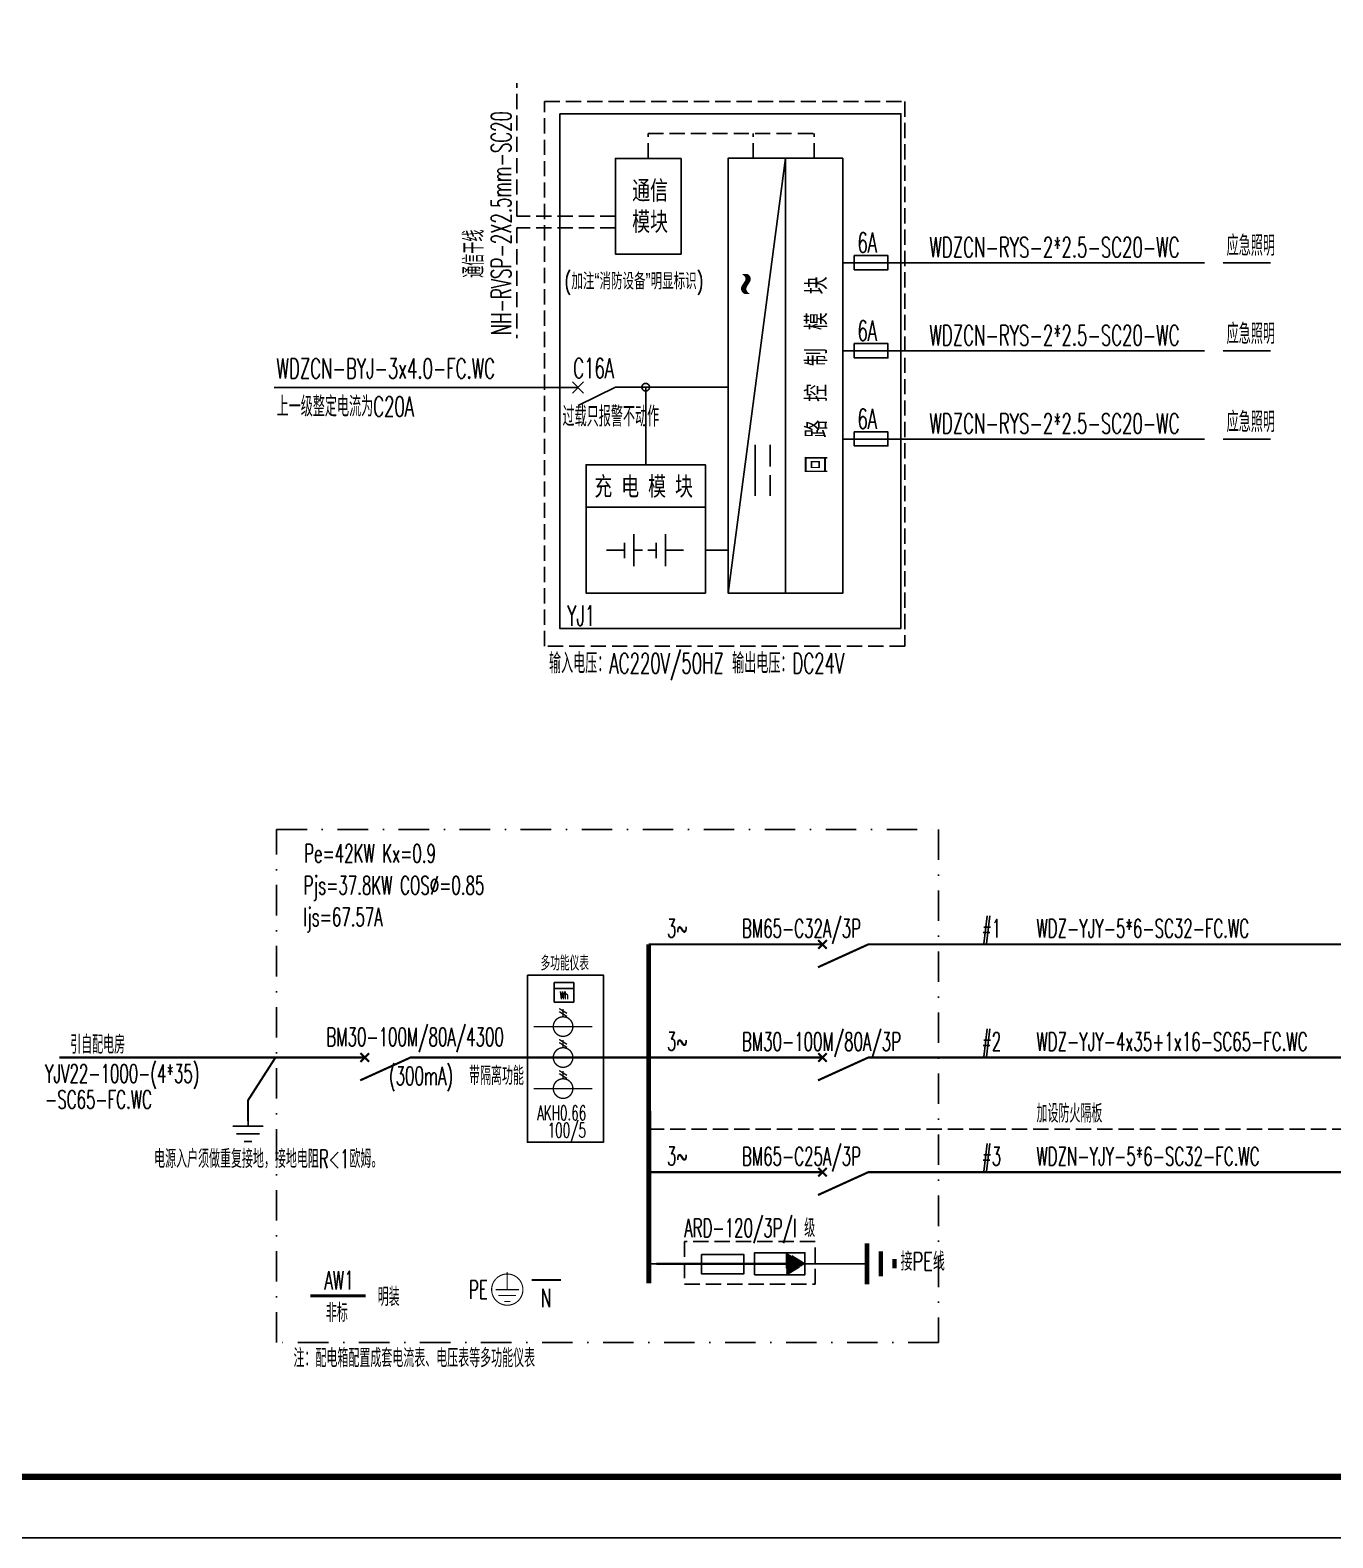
# Model space of a CAD drawing. Extents: x 1728470 to 1835391, y -157368 to 197905.
# Drawn here: x 1753536 to 1774887, y 109229 to 133938 of the extents above; entities that cross this region are included whole.
import ezdxf
from ezdxf.enums import TextEntityAlignment as Align

# ---------------------------------------------------------------- set-up
doc = ezdxf.new("R2010")
doc.units = 0
doc.header["$LTSCALE"] = 1000
doc.header["$MEASUREMENT"] = 0
for name, pattern in [('__DASH', [0.35, 0.25, -0.1]), ('ACAD_ISO02W100', [15, 12, -3]), ('DASH', [0.35, 0.25, -0.1]), ('DASHDOTX2', [2, 1, -0.5, 0, -0.5])]:
    doc.linetypes.add(name, pattern=pattern)
doc.layers.get('0').update_dxf_attribs({"linetype": 'CONTINUOUS'})
for name, color, linetype in [('DOTLN', 2, 'CONTINUOUS'), ('E-电气标注', 4, 'CONTINUOUS'), ('ELEMENT', 3, 'CONTINUOUS'), ('EQUIP', 3, 'CONTINUOUS'), ('LZQ', 200, 'CONTINUOUS'), ('PUB_TEXT', 7, 'CONTINUOUS'), ('SIG_TEXT', 7, 'CONTINUOUS'), ('TEL_TEXT', 7, 'CONTINUOUS'), ('TEL_TITLE', 7, 'CONTINUOUS'), ('WIRE-母线', 6, 'CONTINUOUS'), ('WIRE-照明', 1, 'CONTINUOUS'), ('WIRE-系统', 4, 'CONTINUOUS'), ('XTT', 3, 'CONTINUOUS'), ('ZXP', 7, 'CONTINUOUS'), ('电气', 7, 'CONTINUOUS'), ('系统层', 7, 'CONTINUOUS')]:
    doc.layers.add(name, color=color, linetype=linetype)
doc.styles.add('-宋体', font='', dxfattribs={"width": 0.8})
doc.styles.add('_COMPLEX', font='complex_.ttf', dxfattribs={"width": 0.6})
doc.styles.add('HZTXT', font='txt', dxfattribs={"width": 0.7, "height": 300, "bigfont": 'HZTXT'})
doc.styles.add('IDQSTYLE', font='simplex.shx', dxfattribs={"width": 0.7, "bigfont": 'hztxt.shx'})
doc.styles.get("Standard").update_dxf_attribs({"font": 'gbenor.shx', "bigfont": 'gbcbig.shx'})
doc.styles.add('STY53', font='COMPLEX', dxfattribs={"width": 0.6, "bigfont": 'HZTXT'})
doc.styles.add('TXT', font='ros.shx', dxfattribs={"width": 0.8, "height": 300, "bigfont": 'hzs.shx'})
doc.styles.get('-宋体').set_extended_font_data('SimSun')

# ---------------------------------------------------------------- blocks, each defined once
blk = doc.blocks.new('M_U44UVE')
for p, q in [((-0.25, -0.375), (0.25, -0.375)), ((-0.1875, -0.5), (0.1875, -0.5)), ((-0.0625, -0.625), (0.0625, -0.625))]:
    blk.add_line(p, q)
blk.add_lwpolyline([(0, 0), (0, -0.375)])
at = {"width": 0.8, "flags": 9}
blk.add_attdef('S', (0.25, -0.5), '', height=0.2, dxfattribs=at)
blk = doc.blocks.new('A$C6EE804A7')
at = {"layer": 'EQUIP', "xscale": 1000, "yscale": 1000, "zscale": 1000, "rotation": 270}
blk.add_blockref('M_U44UVE', (625, 250), dxfattribs=at)
blk = doc.blocks.new('$ELEMENT$00000454')
at = {"const_width": 0.0233}
for points in [[(0, 0), (0, -0.375)], [(-0.25, -0.375), (0.25, -0.375)], [(-0.188, -0.5), (0.188, -0.5)], [(-0.062, -0.625), (0.062, -0.625)]]:
    blk.add_lwpolyline(points, dxfattribs=at)
blk.add_lwpolyline([(0, -0.04, 1), (0, -0.707, 1), (0, -0.04, 1)], format="xyb", dxfattribs=at)
at = {"flags": 9}
blk.add_attdef('S', (0, 0), '', height=0.00000667, dxfattribs=at)
blk = doc.blocks.new('$ELEMENT$00000497')
at = {"const_width": 0.0233}
for points in [[(0, 0), (0, -0.25)], [(0, -1), (0, -0.75), (-0.25, -0.2)], [(-0.047, -0.297), (0.047, -0.203)], [(-0.047, -0.203), (0.047, -0.297)]]:
    blk.add_lwpolyline(points, dxfattribs=at)
at = {"flags": 9}
blk.add_attdef('S', (0, 0), '', height=0.00000667, dxfattribs=at)
blk = doc.blocks.new('$ELEMENT$00000189')
at = {"const_width": 0.0233}
for points in [[(0, 0), (0, -1)], [(0.167, -0.5), (0.3, -0.5)], [(0.256, -0.433), (0.172, -0.567)], [(0.308, -0.433), (0.225, -0.567)]]:
    blk.add_lwpolyline(points, dxfattribs=at)
blk.add_lwpolyline([(0, -0.333, 1), (0, -0.667, 1), (0, -0.333)], format="xyb", close=True, dxfattribs=at)
at = {"flags": 9}
blk.add_attdef('S', (0, 0), '', height=0.00000667, dxfattribs=at)
blk = doc.blocks.new('_LINKPT1')
blk.add_line((0, 0), (0, 0))
blk = doc.blocks.new('M_Z15DKY')
for p, q in [((0.5, 0.5), (-0.5, 0.5)), ((-0.5, 0.5), (-0.5, -0.5)), ((-0.5, 0.2), (0.5, 0.2)), ((0.5, -0.5), (0.5, 0.5)), ((-0.5, -0.5), (0.5, -0.5))]:
    blk.add_line(p, q)
for p in [(-0.5, 0), (0, 0.5), (0.5, 0), (0, -0.5)]:
    blk.add_blockref('_LINKPT1', p)
at = {"style": '_COMPLEX', "width": 0.6}
blk.add_text('Wh', height=0.4, dxfattribs=at).set_placement((0, -0.35), align=Align.CENTER)
at = {"width": 0.8, "flags": 9}
blk.add_attdef('A', (0, 0), '', height=0.00002, dxfattribs=at)

msp = doc.modelspace()

# ---------------------------------------------------------------- hatches: boundary and pattern name
at = {"layer": '电气'}
h = msp.add_hatch(dxfattribs=at)
h.set_pattern_fill('ANSI31', color=256, scale=100, style=0)
h.set_pattern_definition([(45, (2244776.865, 99666.717), (-7.07106781, 7.07106781), [])])
h.paths.add_polyline_path([(1766234, 113721), (1765931, 113900), (1765931, 113542)])

# ---------------------------------------------------------------- linework, layer by layer
at = {"color": 4, "linetype": 'DASH'}
for p, q in [((1763667, 132243, 7220), (1766385, 132243, 7223)), ((1763667, 131837, 7220), (1763667, 132243, 7220)), ((1765388, 131838, 7223), (1765388, 132243, 7223)), ((1766385, 131838, 7223), (1766385, 132243, 7223))]:
    msp.add_line(p, q, dxfattribs=at)
at = {"color": 7}
for p, q in [((1765915, 131838, 7223), (1764974, 124712, 7223)), ((1763463, 128089, 10835), (1763129, 128089, 10835)), ((1765420, 127140, 3612), (1765420, 126306, 3612)), ((1765667, 127140, 3612), (1765667, 126787, 3612)), ((1765667, 126646, 3612), (1765667, 126306, 3612)), ((1762647, 126121, 7223), (1764603, 126121, 7223)), ((1763277, 125284, 7223), (1763277, 125536, 7223)), ((1763433, 125155, 7223), (1763433, 125678, 7223)), ((1763795, 125284, 7223), (1763795, 125536, 7223)), ((1763951, 125155, 7223), (1763951, 125678, 7223)), ((1762982, 125416, 7223), (1763277, 125416, 7223)), ((1763277, 125416, 7223), (1762982, 125416, 7223)), ((1763570, 125416, 7223), (1763433, 125416, 7223)), ((1763795, 125416, 7223), (1763658, 125416, 7223)), ((1763951, 125416, 7223), (1764246, 125416, 7223)), ((1764246, 125416, 7223), (1763951, 125416, 7223))]:
    msp.add_line(p, q, dxfattribs=at)
for p, q in [((1773091, 130125, 14446), (1773866, 130125, 14446)), ((1773091, 128681, 14446), (1773866, 128681, 14446)), ((1773091, 127236, 14446), (1773866, 127236, 14446))]:
    msp.add_line(p, q)
at = {"color": 1}
for p, q in [((1762215, 128082, 11423), (1762516, 128082, 10835)), ((1763129, 128089, 10835), (1764974, 128089, 7223)), ((1763625, 128087, 7223), (1763625, 126816, 7223)), ((1764603, 125416, 7223), (1764974, 125416, 7223))]:
    msp.add_line(p, q, dxfattribs=at)
at = {"color": 7, "linetype": 'ACAD_ISO02W100'}
for p, q in [((1762608, 128176, 10835), (1762424, 127988, 10835)), ((1762424, 128176, 10835), (1762608, 127988, 10835)), ((1763129, 128089, 10835), (1762519, 127788, 10835))]:
    msp.add_line(p, q, dxfattribs=at)
at = {"linetype": '__DASH'}
msp.add_line((1763676, 115925, 15022), (1777394, 115925, 15022), dxfattribs=at)
at = {"color": 4, "linetype": 'DASH', "elevation": 7220}
for points in [[(1761512, 130892), (1761512, 133071)], [(1763129, 130892), (1761512, 130892)], [(1763129, 130696), (1761512, 130696)], [(1761512, 130696), (1761512, 128891)]]:
    msp.add_lwpolyline(points, dxfattribs=at)
msp.add_lwpolyline([(1762215, 132568), (1767808, 132568), (1767808, 124132), (1762215, 124132)], close=True)
at = {"color": 7, "elevation": 7220}
msp.add_lwpolyline([(1764205, 131837), (1764205, 130267), (1763129, 130267), (1763129, 131837)], close=True, dxfattribs=at)
at = {"color": 7, "elevation": 7223}
for points in [[(1765915, 131838), (1765915, 124712), (1764974, 124712), (1764974, 131838), (1765915, 131838)], [(1766856, 131838), (1766856, 124712), (1765915, 124712), (1765915, 131838), (1766856, 131838)]]:
    msp.add_lwpolyline(points, dxfattribs=at)
at = {"elevation": 7223}
for points in [[(1764603, 126121), (1762647, 126121), (1762647, 126816), (1764603, 126816)], [(1762647, 126121), (1764603, 126121), (1764603, 124712), (1762647, 124712)]]:
    msp.add_lwpolyline(points, close=True, dxfattribs=at)
at = {"color": 3, "linetype": 'CONTINUOUS', "const_width": 27, "elevation": 15022}
msp.add_lwpolyline([(1766234, 113721), (1767252, 113721)], dxfattribs=at)
at = {"ltscale": 10, "const_width": 50, "elevation": 15022}
msp.add_lwpolyline([(1758126, 113197), (1759038, 113197)], dxfattribs=at)
at = {"color": 7, "linetype": 'ACAD_ISO02W100'}
msp.add_circle((1763625, 128087, 7223), 62.5, dxfattribs=at)
at = {"layer": 'DOTLN', "color": 2, "linetype": 'DASH', "elevation": 15022}
msp.add_lwpolyline([(1764261, 113385), (1766403, 113385), (1766403, 114085), (1764261, 114085)], close=True, dxfattribs=at)
at = {"layer": 'DOTLN', "linetype": 'DASH', "elevation": 15022}
msp.add_lwpolyline([(1766234, 113721), (1765931, 113900), (1765931, 113542), (1766234, 113721)], dxfattribs=at)
at = {"layer": 'E-电气标注', "color": 2, "linetype": 'DASH'}
msp.add_lwpolyline([(1761965, 132770), (1767873, 132770), (1767873, 123843), (1761965, 123843)], close=True, dxfattribs=at)
at = {"layer": 'EQUIP', "color": 3, "linetype": 'BYBLOCK', "const_width": 35, "elevation": 15022}
msp.add_lwpolyline([(1757107, 116059), (1757107, 116399), (1757557, 117101)], dxfattribs=at)
at = {"layer": 'LZQ', "linetype": 'DASHDOTX2', "ltscale": 0.5, "elevation": 15022}
msp.add_lwpolyline([(1757575, 120840), (1768426, 120840), (1768426, 112428), (1757575, 112428)], close=True, dxfattribs=at)
at = {"layer": 'SIG_TEXT', "elevation": 15022}
msp.add_lwpolyline([(1761686, 118452), (1762931, 118452), (1762931, 115711), (1761686, 115711)], close=True, dxfattribs=at)
at = {"layer": 'TEL_TITLE'}
msp.add_lwpolyline([(1728675, 109229), (1788075, 109229), (1788075, 151229), (1728675, 151229)], close=True, dxfattribs=at)
at = {"layer": 'TEL_TITLE', "const_width": 100}
msp.add_lwpolyline([(1731175, 110229), (1787075, 110229), (1787075, 150229), (1731175, 150229)], close=True, dxfattribs=at)
at = {"layer": 'WIRE-母线', "ltscale": 10, "const_width": 80, "elevation": 15022}
msp.add_lwpolyline([(1763676, 113402), (1763673, 118955)], dxfattribs=at)
at = {"layer": 'WIRE-照明', "const_width": 40, "elevation": 15022}
msp.add_lwpolyline([(1765410, 113721), (1765931, 113721)], dxfattribs=at)
at = {"layer": 'WIRE-系统', "ltscale": 10, "elevation": 15022}
for points, const_width in [([(1763673, 118955), (1766146, 118955)], 35), ([(1767471, 118955), (1777466, 118955)], 35), ([(1763673, 117101), (1766146, 117101)], 35), ([(1767471, 117101), (1777466, 117101)], 35), ([(1763673, 115222), (1766146, 115222)], 35), ([(1767471, 115222), (1777466, 115222)], 35), ([(1761756, 113455), (1762236, 113455)], 28)]:
    msp.add_lwpolyline(points, dxfattribs=dict(at, const_width=const_width))
at = {"layer": 'WIRE-系统', "color": 4, "const_width": 35, "elevation": 15022}
for points in [[(1759020, 117101), (1754016, 117101)], [(1763676, 117101), (1760145, 117101)]]:
    msp.add_lwpolyline(points, dxfattribs=at)
at = {"layer": 'XTT', "color": 3, "linetype": 'CONTINUOUS'}
for p, q in [((1766856, 130125, 7223), (1767808, 130125, 7223)), ((1767808, 130125, 14446), (1772783, 130125, 14446)), ((1766856, 128681, 7223), (1767808, 128681, 7223)), ((1767808, 128681, 14446), (1772783, 128681, 14446)), ((1757536, 128082, 941), (1762215, 128082, 10201)), ((1766856, 127236, 7223), (1767808, 127236, 7223)), ((1767808, 127236, 14446), (1772783, 127236, 14446))]:
    msp.add_line(p, q, dxfattribs=at)
for points in [[(1767044, 130244), (1767595, 130244), (1767595, 130011), (1767044, 130011)], [(1767044, 128800), (1767595, 128800), (1767595, 128567), (1767044, 128567)], [(1767044, 127355), (1767595, 127355), (1767595, 127123), (1767044, 127123)]]:
    msp.add_lwpolyline(points, close=True, dxfattribs=at)
at = {"layer": 'XTT', "color": 3, "linetype": 'CONTINUOUS', "elevation": 15022}
for points, const_width in [([(1763676, 113721), (1765410, 113721)], 27), ([(1763797, 113721), (1765410, 113721)], 40)]:
    msp.add_lwpolyline(points, dxfattribs=dict(at, const_width=const_width))
at = {"layer": '电气', "const_width": 72, "elevation": 15022}
for points in [[(1767252, 113386), (1767252, 114055)], [(1767477, 113515), (1767477, 113926)], [(1767702, 113644), (1767702, 113798)]]:
    msp.add_lwpolyline(points, dxfattribs=at)
at = {"layer": '电气', "elevation": 15022}
msp.add_lwpolyline([(1764541, 113874), (1765232, 113874), (1765232, 113555), (1764541, 113555)], close=True, dxfattribs=at)
at = {"layer": '系统层', "color": 1, "linetype": 'CONTINUOUS', "elevation": 15022}
msp.add_lwpolyline([(1765410, 113542), (1766234, 113542), (1766234, 113900), (1765410, 113900)], close=True, dxfattribs=at)

# ---------------------------------------------------------------- block references
at = {"layer": 'ELEMENT', "ltscale": 10, "xscale": 1500, "yscale": 1500, "rotation": 89.99999999089307}
for p in [(1766148, 118955, 15022), (1758645, 117101, 15022), (1766148, 117101, 15022), (1766148, 115222, 15022)]:
    msp.add_blockref('$ELEMENT$00000497', p, dxfattribs=at)
at = {"layer": 'ELEMENT', "ltscale": 10, "xscale": 960, "yscale": 960, "zscale": 0.7999999999992724, "rotation": 89.99999999144003}
for p in [(1761791, 117608, 15022), (1761791, 117101, 15022), (1761791, 116592, 15022)]:
    msp.add_blockref('$ELEMENT$00000189', p, dxfattribs=at)
at = {"layer": 'ELEMENT', "ltscale": 100, "xscale": 768, "yscale": 768, "zscale": 768}
msp.add_blockref('$ELEMENT$00000454', (1761356, 113584, 15022), dxfattribs=at)
at = {"layer": 'EQUIP', "xscale": 320, "yscale": 320, "zscale": 320}
msp.add_blockref('M_Z15DKY', (1762286, 118169, 15022), dxfattribs=at)
at = {"layer": 'EQUIP', "color": 3, "linetype": 'BYBLOCK', "rotation": 90}
msp.add_blockref('A$C6EE804A7', (1757357, 115724, 15022), dxfattribs=at)

# ---------------------------------------------------------------- texts
at = {"color": 7, "style": 'TXT', "width": 0.55}
msp.add_text('~', height=891, rotation=90, dxfattribs=at).set_placement((1765697, 129587, 10835))
at = {"layer": 'PUB_TEXT', "color": 7, "ltscale": 10, "style": 'STY53', "width": 0.6}
for s, height, rotation, p in [('NH-RVSP-2X2.5mm-SC20', 330, 90, (1761422, 128936, 10832)), ('通信干线', 330, 90, (1760972, 129878, 10832)), ('引自配电房', 300, 360, (1754192, 117163, 15022)), ('YJV22-1000-(4*35)', 300, 360, (1753780, 116688, 15022)), ('(300mA)', 300, 360, (1759419, 116650, 15022)), ('带隔离功能', 300, 360, (1760729, 116652, 15022)), ('-SC65-FC.WC', 300, 360, (1753781, 116263, 15022)), ('电源入户须做重复接地，接地电阻R<1欧姆。', 300, 360, (1755568, 115290, 15022))]:
    msp.add_text(s, height=height, rotation=rotation, dxfattribs=at).set_placement(p)
for s, height, p in [('6A', 330, (1767095, 130292, 2889)), ('WDZCN-RYS-2*2.5-SC20-WC', 330, (1768276, 130215, 7223)), ('应急照明', 330, (1773146, 130241, 10835)), ('6A', 330, (1767095, 128847, 2889)), ('WDZCN-RYS-2*2.5-SC20-WC', 330, (1768276, 128771, 7223)), ('应急照明', 330, (1773146, 128796, 10835)), ('WDZCN-BYJ-3x4.0-FC.WC', 330, (1757575, 128228, 15022)), ('C16A', 330, (1762437, 128233, 10835)), ('上一级整定电流为C20A', 330, (1757575, 127605, 15022)), ('过载只报警不动作', 330, (1762262, 127442, 10835)), ('6A', 330, (1767095, 127403, 2889)), ('WDZCN-RYS-2*2.5-SC20-WC', 330, (1768276, 127326, 7223)), ('应急照明', 330, (1773146, 127352, 10835)), ('YJ1', 330, (1762338, 124178)), ('输入电压：AC220V/50HZ 输出电压：DC24V', 330, (1762040, 123397)), ('Pe=42KW Kx=0.9', 300, (1758027, 120295, 15022)), ('Pjs=37.8KW COS%%C=0.85', 300, (1758018, 119773, 15022)), ('Ijs=67.57A', 300, (1758012, 119255, 15022)), ('3~', 300, (1763973, 119070, 15022)), ('BM65-C32A/3P', 300, (1765203, 119066, 15022)), ('#1', 300, (1769135, 119066, 15022)), ('WDZ-YJY-5*6-SC32-FC.WC', 300, (1770029, 119066, 15022)), ('多功能仪表', 240, (1761902, 118527, 15022)), ('3~', 300, (1763973, 117216, 15022)), ('BM30-100M/80A/3P', 300, (1765203, 117212, 15022)), ('#2', 300, (1769135, 117212, 15022)), ('WDZ-YJY-4x35+1x16-SC65-FC.WC', 300, (1770029, 117212, 15022)), ('AKH0.66', 240, (1761843, 116072, 15022)), ('加设防火隔板', 300, (1770029, 116035, 15022)), ('100/5', 240, (1762017, 115789, 15022)), ('BM65-C25A/3P', 300, (1765203, 115332, 15022)), ('#3', 300, (1769135, 115333, 15022)), ('3~', 300, (1763973, 115336, 15022)), ('WDZN-YJY-5*6-SC32-FC.WC', 300, (1770029, 115332, 15022)), ('ARD-120/3P/I 级', 300, (1764256, 114158, 15022)), ('AW1', 300, (1758360, 113301, 15022)), ('明装', 300, (1759233, 113028, 15022)), ('非标', 300, (1758383, 112767, 15022)), ('注：配电箱配置成套电流表、电压表等多功能仪表', 300, (1757852, 112025, 15022))]:
    msp.add_text(s, height=height, dxfattribs=at).set_placement(p)
msp.add_text('BM30-100M/80A/4300', height=300, rotation=360, dxfattribs=at).set_placement((1759846, 117289), align=Align.CENTER)
for s, p in [('PE', (1760882, 113147)), ('N', (1761993, 113012))]:
    msp.add_text(s, height=300, dxfattribs=at).set_placement(p, align=Align.CENTER)
at = {"layer": 'TEL_TEXT', "color": 7}
for s, height, style, width, p in [('(加注“消防设备”明显标识)', 270, 'IDQSTYLE', 0.7, (1762293, 129688)), ('接PE线', 300, 'HZTXT', 0.65, (1767803, 113608, 15022))]:
    msp.add_text(s, height=height, dxfattribs=dict(at, style=style, width=width)).set_placement(p)
at = {"layer": 'ZXP', "color": 2, "style": '-宋体', "width": 0.7}
for s, p in [('通信', (1763403, 131159, 7223)), ('模块', (1763403, 130648, 7223)), ('充 电 模 块 ', (1762783, 126309, 3756))]:
    msp.add_text(s, height=308, dxfattribs=at).set_placement(p)
msp.add_text('回  路  控  制  模  块', height=308, rotation=90, dxfattribs=at).set_placement((1766567, 126671, 7223))

doc.saveas('drawing.dxf')
